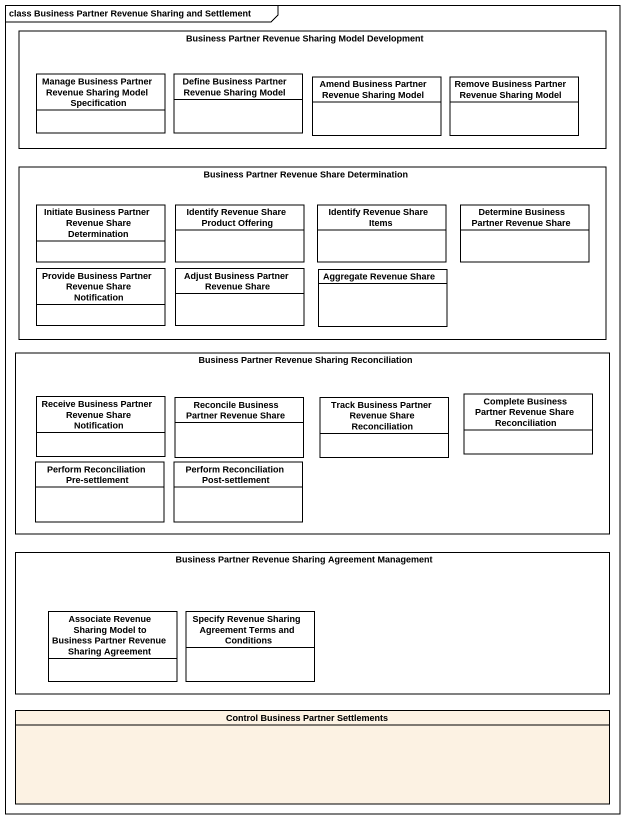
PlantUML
@startuml
mainframe class Business Partner Revenue Sharing and Settlement
hide circle
hide empty members
rectangle "Business Partner Revenue Sharing Model Development" as Business_Partner_Revenue {
  class "Manage Business Partner Revenue Sharing Model Specification" as Manage_Business_Partner #FFFFFF
  class "Define Business Partner Revenue Sharing Model" as Define_Business_Partner #FFFFFF
  class "Amend Business Partner Revenue Sharing Model" as Amend_Business_Partner #FFFFFF
  class "Remove Business Partner Revenue Sharing Model" as Remove_Business_Partner #FFFFFF
}
rectangle "Business Partner Revenue Share Determination" as Business_Partner_Revenue_2 {
  class "Initiate Business Partner Revenue Share Determination" as Initiate_Business_Partner #FFFFFF
  class "Identify Revenue Share Product Offering" as Identify_Revenue_Share #FFFFFF
  class "Identify Revenue Share Items" as Identify_Revenue_Share_Items #FFFFFF
  class "Determine Business Partner Revenue Share" as Determine_Business_Partner #FFFFFF
  class "Provide Business Partner Revenue Share Notification" as Provide_Business_Partner #FFFFFF
  class "Adjust Business Partner Revenue Share" as Adjust_Business_Partner #FFFFFF
  class "Aggregate Revenue Share" as Aggregate_Revenue_Share #FFFFFF
}
rectangle "Business Partner Revenue Sharing Reconciliation" as Business_Partner_Revenue_3 {
  class "Receive Business Partner Revenue Share Notification" as Receive_Business_Partner #FFFFFF
  class "Reconcile Business Partner Revenue Share" as Reconcile_Business_Partner #FFFFFF
  class "Track Business Partner Revenue Share Reconciliation" as Track_Business_Partner #FFFFFF
  class "Complete Business Partner Revenue Share Reconciliation" as Complete_Business_Partner #FFFFFF
  class "Perform Reconciliation Pre-settlement" as Perform_Reconciliation_Pre #FFFFFF
  class "Perform Reconciliation Post-settlement" as Perform_Reconciliation_Post #FFFFFF
}
rectangle "Business Partner Revenue Sharing Agreement Management" as Business_Partner_Revenue_4 {
  class "Associate Revenue Sharing Model to Business Partner Revenue Sharing Agreement" as Associate_Revenue_Sharing #FFFFFF
  class "Specify Revenue Sharing Agreement Terms and Conditions" as Specify_Revenue_Sharing #FFFFFF
}
class "Control Business Partner Settlements" as Control_Business_Partner
@enduml
